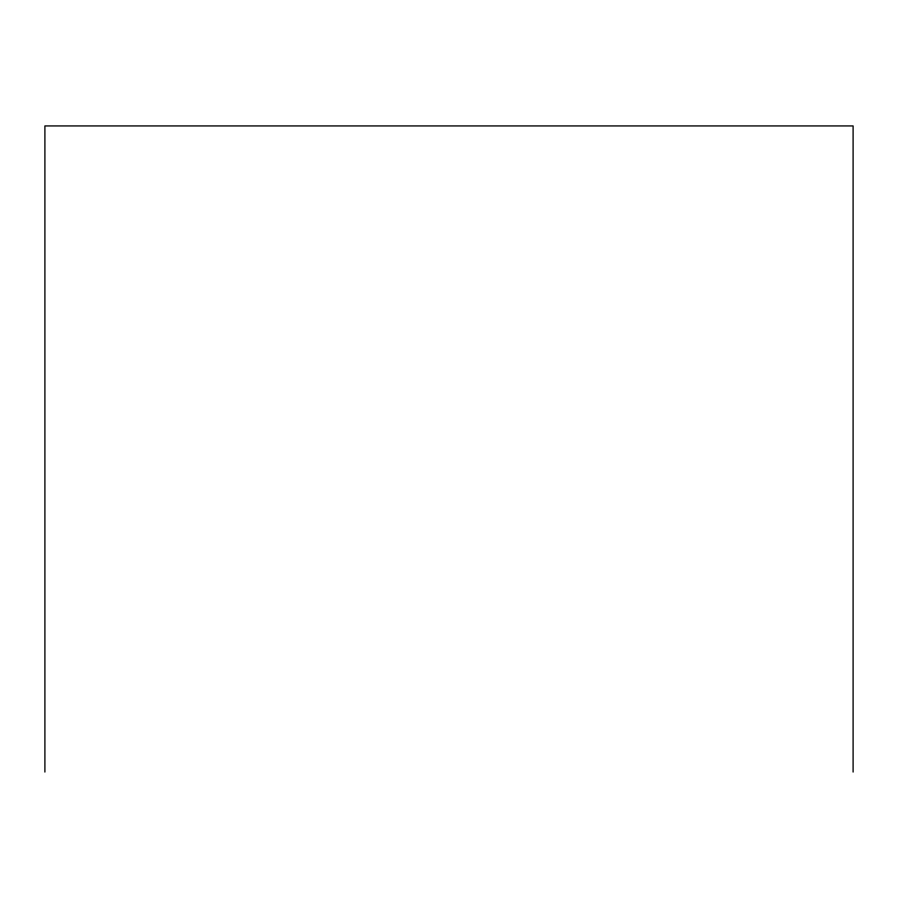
<?xml version="1.0" encoding="UTF-8"?>
<svg xmlns="http://www.w3.org/2000/svg" width="898" height="898" viewBox="0 0 898 898"><rect width="100%" height="100%" fill="white"/><g stroke="black" fill="none" stroke-linecap="round" stroke-linejoin="round"><path stroke-width="1.35" d="M853.1 772.067L853.1 125.933L44.9 125.933L44.9 772.067"/></g></svg>
